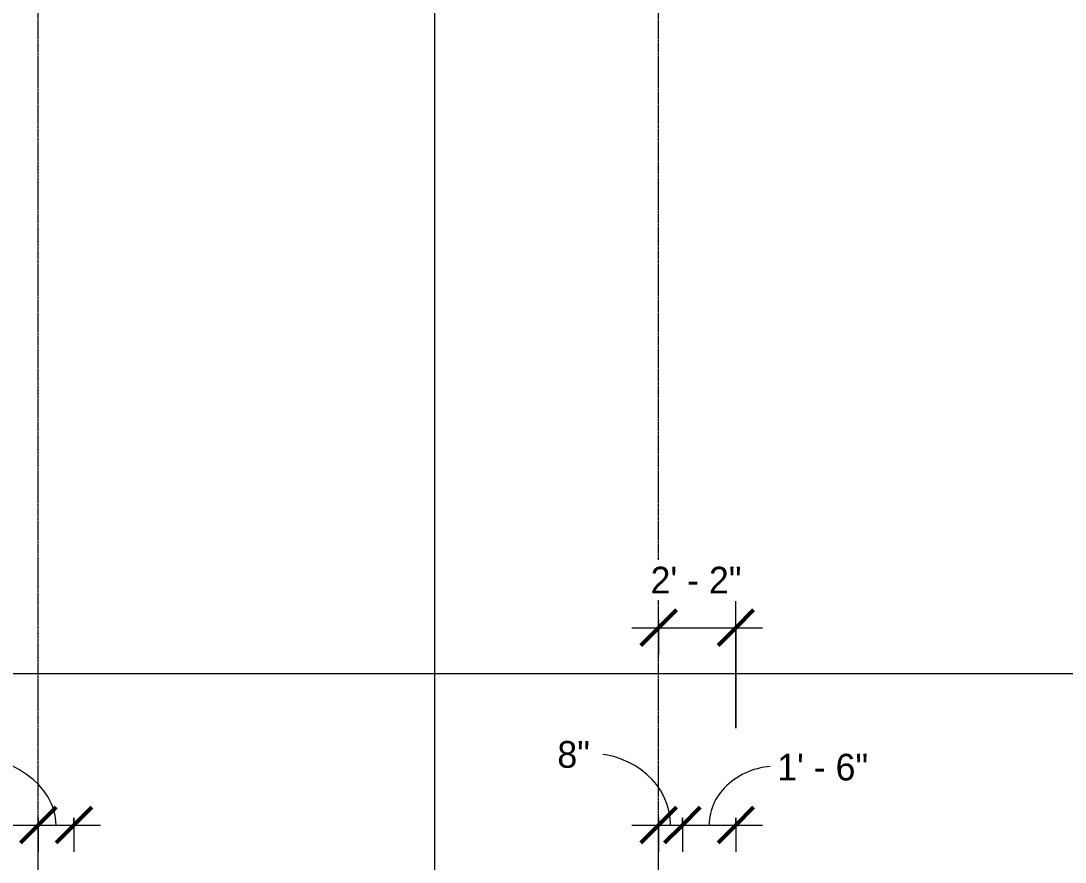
# Model space of a CAD drawing. Header units: inches. Extents: x -4182 to -1315, y 10161 to 12038.
# Drawn here: x -3573.6 to -3221.8, y 11460.4 to 11743.9 of the extents above; entities that cross this region are included whole.
import ezdxf

# ---------------------------------------------------------------- set-up
doc = ezdxf.new("R2010")
doc.units = ezdxf.units.IN
doc.header["$MEASUREMENT"] = 0
doc.linetypes.add('Grid Line 1_2_', pattern=[0.875, 0.5, -0.125, 0.125, -0.125])
for name, color, linetype, lineweight in [('A-ANNO-DIMS', 211, 'Continuous', 9), ('A-ANNO-DIMS-96', 211, 'Continuous', 9), ('G-ANNO-SYMB', 111, 'Continuous', 9), ('S-GRID', 1, 'Continuous', 9)]:
    doc.layers.add(name, color=color, linetype=linetype, lineweight=lineweight)
doc.styles.add('Century Gothic', font='', dxfattribs={"height": 9})
doc.styles.get('Century Gothic').set_extended_font_data('Century Gothic')
doc.dimstyles.new('OD__1_16__Tol__', dxfattribs={"dimscale": 12, "dimtxt": 9.397514, "dimasz": 1, "dimexe": 0.75, "dimexo": 0.5, "dimgap": 0.75, "dimtad": 1, "dimdec": 4, "dimrnd": 0.0625, "dimzin": 3, "dimdsep": 46, "dimlunit": 4, "dimtxsty": 'Century Gothic', "dimblk1": 'OBLIQUE', "dimblk2": 'OBLIQUE', "dimsah": 1, "dimcen": 0.09, "dimdle": 0.75, "dimazin": 0, "dimtfac": 1, "dimtdec": 4, "dimtix": 1, "dimtmove": 0, "dimatfit": 3, "dimfxl": 1, "dimtvp": 1, "dimtfill": 1, "dimfrac": 2, "dimtolj": 1, "dimtzin": 0, "dimarcsym": 2})
doc.dimstyles.new('OD__1_16__Tol___1', dxfattribs={"dimscale": 12, "dimtxt": 9.397514, "dimasz": 1, "dimexe": 0.75, "dimexo": 0.5, "dimgap": 0.75, "dimtad": 1, "dimdec": 4, "dimrnd": 0.0625, "dimzin": 3, "dimdsep": 46, "dimlunit": 4, "dimtxsty": 'Century Gothic', "dimblk1": 'OBLIQUE', "dimblk2": 'OBLIQUE', "dimsah": 1, "dimcen": 0.09, "dimdle": 0.75, "dimazin": 0, "dimtfac": 1, "dimtdec": 4, "dimtix": 1, "dimtmove": 1, "dimatfit": 3, "dimfxl": 1, "dimtvp": 1, "dimtfill": 1, "dimfrac": 2, "dimtolj": 1, "dimtzin": 0, "dimarcsym": 2})

# ---------------------------------------------------------------- blocks, each defined once
blk = doc.blocks.new('DIMBLOCK23-STRUCTURAL SCHEMATIC  - 1ST FLOOR')
at = {"layer": 'A-ANNO-DIMS-96', "lineweight": 50}
for p, q in [((-3567.7, 11472.87), (-3561.7, 11478.87)), ((-3555.7, 11472.87), (-3549.7, 11478.87)), ((-3567.7, 11472.87), (-3573.7, 11466.87)), ((-3555.7, 11472.87), (-3561.7, 11466.87))]:
    blk.add_line(p, q, dxfattribs=at)
at = {"layer": 'A-ANNO-DIMS-96'}
for p, q in [((-3576.7, 11472.87), (-3546.7, 11472.87)), ((-3567.7, 11475.36), (-3567.7, 11463.87)), ((-3567.7, 11472.87), (-3567.7, 11475.36)), ((-3555.7, 11475.36), (-3555.7, 11463.87)), ((-3555.7, 11472.87), (-3555.7, 11475.36))]:
    blk.add_line(p, q, dxfattribs=at)
blk.add_ellipse((-3595.71, 11472.87), major_axis=(34.01, 0), ratio=0.710604, start_param=0, end_param=1.570796, dxfattribs=at)
at = {"layer": 'A-ANNO-DIMS-96', "color": 0, "insert": (-3627.19, 11501.19), "char_height": 9, "width": 37.7691, "attachment_point": 1, "line_spacing_factor": 0.984502, "style": 'Century Gothic', "bg_fill": 3, "box_fill_scale": 1.25, "bg_fill_color": 256, "bg_fill_true_color": 13158600, "bg_fill_transparency": 0}
blk.add_mtext('1\' - 0"', dxfattribs=at)
blk = doc.blocks.new('_Oblique')
at = {"color": 0, "linetype": 'ByBlock', "lineweight": -2}
blk.add_line((-0.5, -0.5), (0.5, 0.5), dxfattribs=at)
blk = doc.blocks.new('DIMBLOCK24-STRUCTURAL SCHEMATIC  - 1ST FLOOR')
at = {"layer": 'A-ANNO-DIMS-96', "lineweight": 50}
for p, q in [((-3358.7, 11472.87), (-3352.7, 11478.87)), ((-3350.7, 11472.87), (-3344.7, 11478.87)), ((-3358.7, 11472.87), (-3364.7, 11466.87)), ((-3350.7, 11472.87), (-3356.7, 11466.87))]:
    blk.add_line(p, q, dxfattribs=at)
at = {"layer": 'A-ANNO-DIMS-96'}
for p, q in [((-3367.7, 11472.87), (-3350.7, 11472.87)), ((-3358.7, 11475.36), (-3358.7, 11463.87)), ((-3358.7, 11472.87), (-3358.7, 11475.36)), ((-3350.7, 11475.36), (-3350.7, 11463.87)), ((-3350.7, 11472.87), (-3350.7, 11475.36))]:
    blk.add_line(p, q, dxfattribs=at)
blk.add_ellipse((-3381.94, 11472.87), major_axis=(27.23, 0), ratio=0.88746, start_param=0, end_param=1.570796, dxfattribs=at)
at = {"layer": 'A-ANNO-DIMS-96', "color": 0, "insert": (-3392.83, 11501.19), "char_height": 9, "width": 13.067, "attachment_point": 1, "line_spacing_factor": 0.984502, "style": 'Century Gothic', "bg_fill": 3, "box_fill_scale": 1.25, "bg_fill_color": 256, "bg_fill_true_color": 13158600, "bg_fill_transparency": 0}
blk.add_mtext('8"', dxfattribs=at)
blk = doc.blocks.new('DIMBLOCK25-STRUCTURAL SCHEMATIC  - 1ST FLOOR')
at = {"layer": 'A-ANNO-DIMS-96', "lineweight": 50}
for p, q in [((-3350.7, 11472.87), (-3344.7, 11478.87)), ((-3332.7, 11472.87), (-3326.7, 11478.87)), ((-3350.7, 11472.87), (-3356.7, 11466.87)), ((-3332.7, 11472.87), (-3338.7, 11466.87))]:
    blk.add_line(p, q, dxfattribs=at)
at = {"layer": 'A-ANNO-DIMS-96'}
for p, q in [((-3350.7, 11475.36), (-3350.7, 11463.87)), ((-3350.7, 11472.87), (-3350.7, 11475.36)), ((-3350.7, 11472.87), (-3323.7, 11472.87)), ((-3332.7, 11475.36), (-3332.7, 11463.87)), ((-3332.7, 11472.87), (-3332.7, 11475.36))]:
    blk.add_line(p, q, dxfattribs=at)
blk.add_ellipse((-3318.78, 11472.87), major_axis=(22.92, 0), ratio=0.867079, start_param=1.570796, end_param=3.141593, dxfattribs=at)
at = {"layer": 'A-ANNO-DIMS-96', "color": 0, "insert": (-3318.78, 11496.9), "char_height": 9, "width": 37.7691, "attachment_point": 1, "line_spacing_factor": 0.984502, "style": 'Century Gothic', "bg_fill": 3, "box_fill_scale": 1.25, "bg_fill_color": 256, "bg_fill_true_color": 13158600, "bg_fill_transparency": 0}
blk.add_mtext('1\' - 6"', dxfattribs=at)
blk = doc.blocks.new('DIMBLOCK26-STRUCTURAL SCHEMATIC  - 1ST FLOOR')
at = {"layer": 'A-ANNO-DIMS-96'}
for p, q in [((-3332.7, 11505.54), (-3332.7, 11548.4)), ((-3358.7, 11541.89), (-3358.7, 11530.4)), ((-3358.7, 11539.4), (-3358.7, 11541.89)), ((-3367.7, 11539.4), (-3323.7, 11539.4)), ((-3332.7, 11539.4), (-3332.7, 11505.54))]:
    blk.add_line(p, q, dxfattribs=at)
at = {"layer": 'A-ANNO-DIMS-96', "lineweight": 50}
for p, q in [((-3358.7, 11539.4), (-3352.7, 11545.4)), ((-3332.7, 11539.4), (-3326.7, 11545.4)), ((-3358.7, 11539.4), (-3364.7, 11533.4)), ((-3332.7, 11539.4), (-3338.7, 11533.4))]:
    blk.add_line(p, q, dxfattribs=at)
at = {"layer": 'A-ANNO-DIMS-96', "color": 0, "insert": (-3361.44, 11559.94), "char_height": 9, "width": 37.7691, "attachment_point": 1, "line_spacing_factor": 0.984502, "style": 'Century Gothic', "bg_fill": 3, "box_fill_scale": 1.25, "bg_fill_color": 256, "bg_fill_true_color": 13158600, "bg_fill_transparency": 0}
blk.add_mtext('2\' - 2"', dxfattribs=at)

msp = doc.modelspace()

# ---------------------------------------------------------------- linework, layer by layer
at = {"layer": 'G-ANNO-SYMB'}
for p, q in [((-3434.23256, 11973.15481), (-3434.23256, 10230.97392)), ((-4124.13543, 11523.97754), (-1352.53416, 11523.97754))]:
    msp.add_line(p, q, dxfattribs=at)
at = {"layer": 'S-GRID', "linetype": 'Grid Line 1_2_'}
for p, q in [((-3567.70325, 10413.09146), (-3567.70325, 11974.97202)), ((-3358.70325, 10413.09146), (-3358.70325, 11974.97202))]:
    msp.add_line(p, q, dxfattribs=at)

# ---------------------------------------------------------------- next in the draw order: dimensions: what is measured, and where the dimension line sits
at = {"layer": 'A-ANNO-DIMS'}
for base, p1, p2, override, picture, middle in [((-3555.70325, 11472.87285), (-3567.70325, 11481.35814), (-3555.70325, 11481.35814), {"dimpost": '<>', "dimfxl": 12}, 'DIMBLOCK23-STRUCTURAL SCHEMATIC  - 1ST FLOOR', (-3608.30336, 11495.19286)), ((-3350.70325, 11472.87285), (-3358.70325, 11481.35814), (-3350.70325, 11481.35814), {"dimpost": '<>', "dimfxl": 8}, 'DIMBLOCK24-STRUCTURAL SCHEMATIC  - 1ST FLOOR', (-3386.29162, 11495.19286))]:
    dim = msp.add_linear_dim(base=base, p1=p1, p2=p2, dimstyle='OD__1_16__Tol___1', override=override, dxfattribs=at)
    dim.commit()
    dim.dimension.update_dxf_attribs({"geometry": picture, "text_midpoint": middle, "dimtype": 160})

# ---------------------------------------------------------------- next in the draw order: dimensions: what is measured, and where the dimension line sits
dim = msp.add_linear_dim(base=(-3332.70325, 11472.87285), p1=(-3350.70325, 11481.35814), p2=(-3332.70325, 11481.35814), dimstyle='OD__1_16__Tol___1', override={"dimpost": '<>', "dimfxl": 18}, dxfattribs=at)
dim.commit()
dim.dimension.update_dxf_attribs({"geometry": 'DIMBLOCK25-STRUCTURAL SCHEMATIC  - 1ST FLOOR', "text_midpoint": (-3299.89776, 11490.89922), "dimtype": 160})

# ---------------------------------------------------------------- next in the draw order: dimensions: what is measured, and where the dimension line sits
dim = msp.add_linear_dim(base=(-3332.70325, 11539.40351), p1=(-3358.70325, 11547.88879), p2=(-3332.70325, 11499.54005), dimstyle='OD__1_16__Tol__', override={"dimpost": '<>', "dimfxl": 54.896271}, dxfattribs=at)
dim.commit()
dim.dimension.update_dxf_attribs({"geometry": 'DIMBLOCK26-STRUCTURAL SCHEMATIC  - 1ST FLOOR', "text_midpoint": (-3345.70325, 11553.0167)})

doc.saveas('drawing.dxf')
